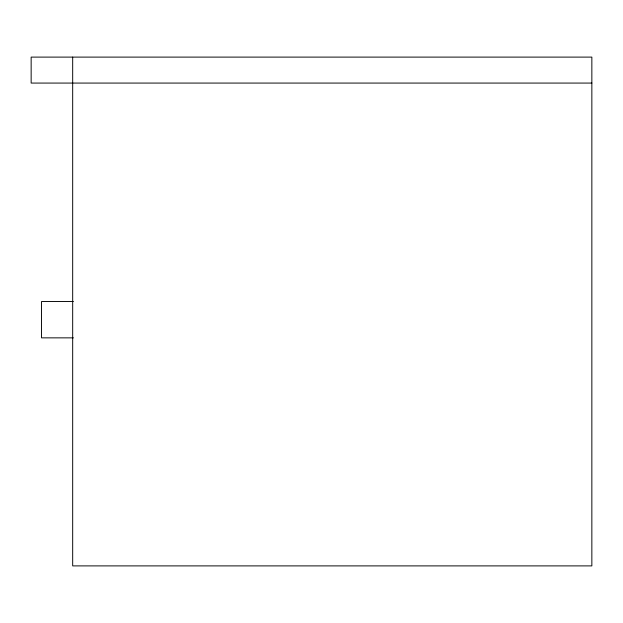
<?xml version="1.0" encoding="UTF-8"?>
<svg xmlns="http://www.w3.org/2000/svg" width="623" height="623" viewBox="0 0 623 623"><rect width="100%" height="100%" fill="white"/><g stroke="black" fill="none" stroke-linecap="round" stroke-linejoin="round"><path stroke-width="0.93" d="M591.85 83.069L31.15 83.069L31.15 57.106L591.85 57.106L591.85 565.894L72.681 565.894L72.681 57.106M73.405 301.524L41.531 301.524L41.531 337.861L73.405 337.861"/></g></svg>
